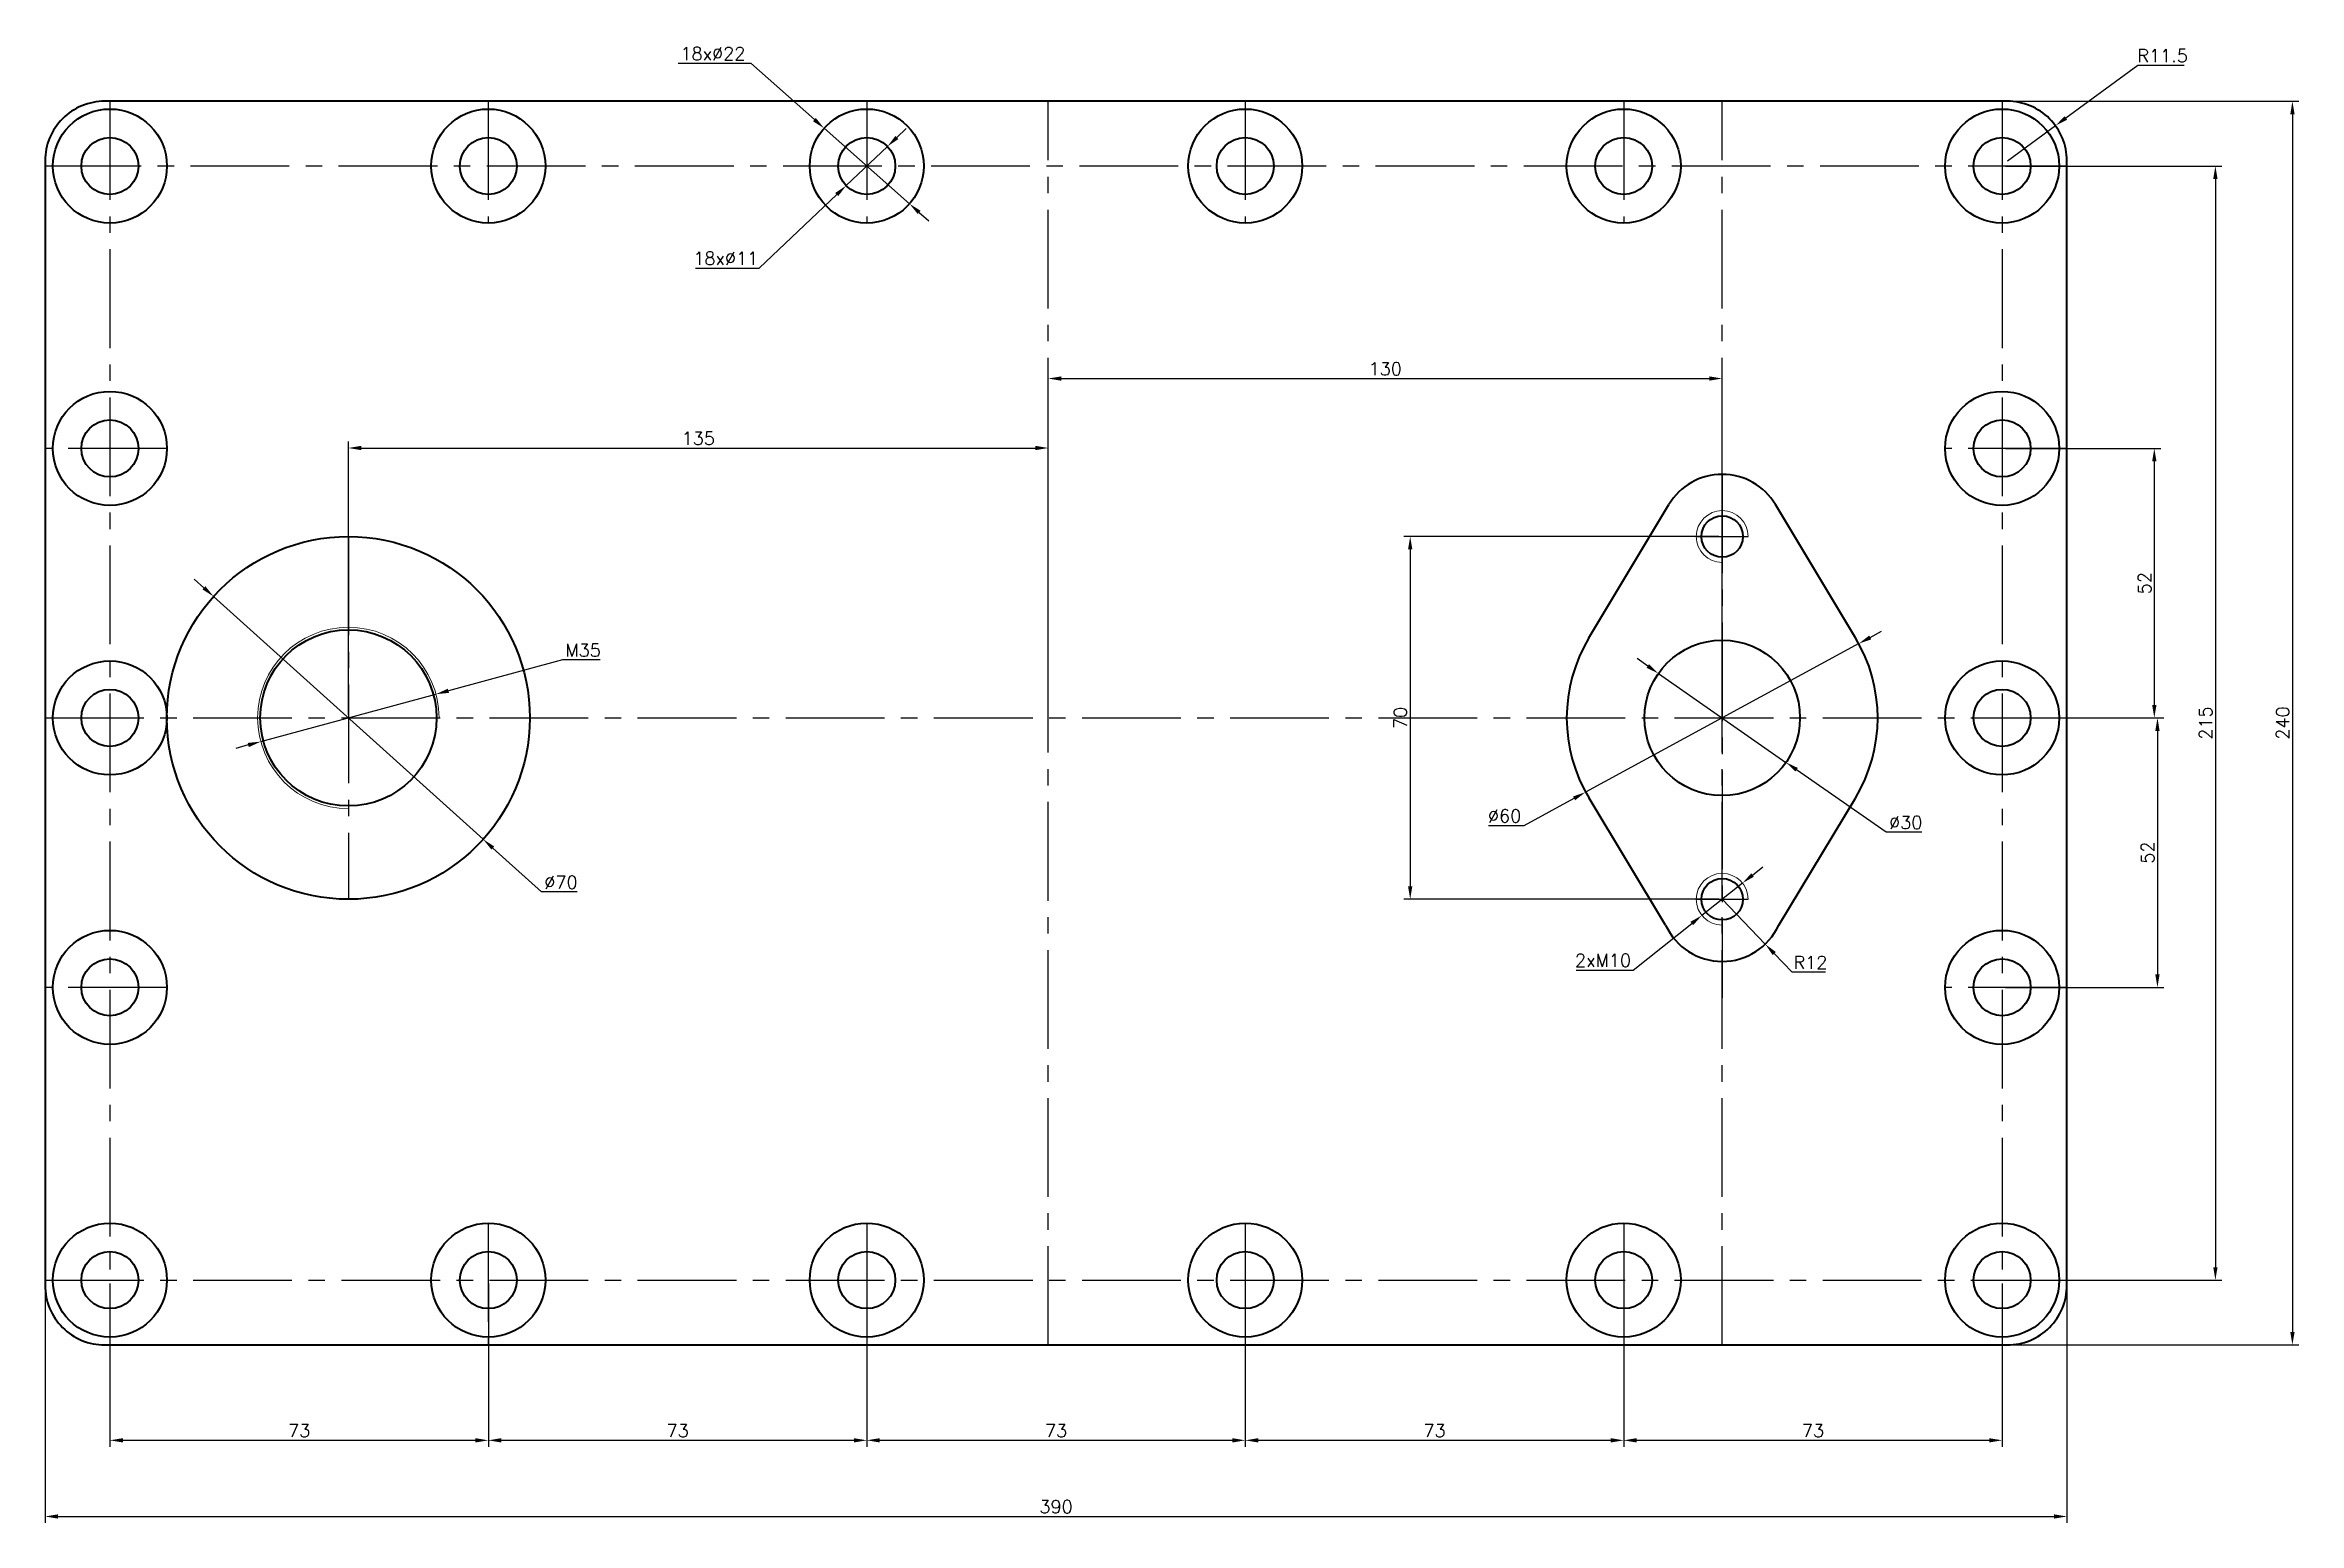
# Model space of a CAD drawing. Header units: millimetres. Extents: x 269 to 703, y 485 to 770.
import ezdxf

# ---------------------------------------------------------------- set-up
doc = ezdxf.new("R2010")
doc.units = ezdxf.units.MM
doc.linetypes.add('CENTER2', pattern=[28.575, 19.05, -3.175, 3.175, -3.175])
doc.layers.add('尺寸', color=5, linetype='Continuous')
doc.layers.add('点画线', color=3, linetype='CENTER2')
doc.layers.add('粗实线', color=7, linetype='Continuous', lineweight=40)
doc.layers.add('细实线', color=1, linetype='Continuous', lineweight=13)
doc.styles.get("Standard").update_dxf_attribs({"font": 'txt', "bigfont": 'gbcbig.shx'})
doc.dimstyles.new('1', dxfattribs={"dimtxt": 2.5, "dimasz": 2.5, "dimexe": 1.25, "dimexo": 0.625, "dimtad": 1, "dimdsep": 46, "dimtxsty": 'Standard', "dimcen": 2.5, "dimadec": 0, "dimazin": 0, "dimtfac": 1, "dimtmove": 0, "dimatfit": 3, "dimfxl": 0, "dimarcsym": 0})
doc.dimstyles.new('2', dxfattribs={"dimtxt": 2.5, "dimasz": 2.5, "dimexe": 1.25, "dimexo": 0.625, "dimtad": 1, "dimtoh": 1, "dimdsep": 46, "dimtxsty": 'Standard', "dimcen": 2.5, "dimadec": 0, "dimazin": 0, "dimtfac": 1, "dimtmove": 0, "dimatfit": 3, "dimfxl": 0, "dimarcsym": 0})

# ---------------------------------------------------------------- blocks, each defined once
blk = doc.blocks.new('*D1')
at = {"layer": 'Defpoints', "color": 0}
for p in [(462.24, 692.18), (327.24, 640.1), (462.24, 640.1)]:
    blk.add_point(p, dxfattribs=at)
at = {"layer": '尺寸', "color": 0, "lineweight": -2}
for p, q in [((327.24, 640.72), (327.24, 693.43)), ((329.74, 692.18), (459.74, 692.18)), ((462.24, 640.72), (462.24, 693.43))]:
    blk.add_line(p, q, dxfattribs=at)
at = {"layer": '尺寸', "color": 0}
for points in [[(329.74, 692.6), (329.74, 691.76), (327.24, 692.18)], [(459.74, 692.6), (459.74, 691.76), (462.24, 692.18)]]:
    blk.add_solid(points, dxfattribs=at)
at = {"layer": '尺寸', "color": 0, "insert": (394.74, 694.05), "char_height": 2.5, "attachment_point": 5}
blk.add_mtext('135', dxfattribs=at)
blk = doc.blocks.new('*D2')
at = {"layer": 'Defpoints', "color": 0}
for p in [(592.24, 705.59), (462.24, 640.1), (592.24, 640.1)]:
    blk.add_point(p, dxfattribs=at)
at = {"layer": '尺寸', "color": 0, "lineweight": -2}
for p, q in [((462.24, 640.72), (462.24, 706.84)), ((464.74, 705.59), (589.74, 705.59)), ((592.24, 640.72), (592.24, 706.84))]:
    blk.add_line(p, q, dxfattribs=at)
at = {"layer": '尺寸', "color": 0}
for points in [[(464.74, 706), (464.74, 705.17), (462.24, 705.59)], [(589.74, 706), (589.74, 705.17), (592.24, 705.59)]]:
    blk.add_solid(points, dxfattribs=at)
at = {"layer": '尺寸', "color": 0, "insert": (527.24, 707.46), "char_height": 2.5, "attachment_point": 5}
blk.add_mtext('130', dxfattribs=at)
blk = doc.blocks.new('*D3')
at = {"layer": 'Defpoints', "color": 0}
for p in [(646.24, 746.6), (646.24, 531.6), (687.37, 531.6)]:
    blk.add_point(p, dxfattribs=at)
at = {"layer": '尺寸', "color": 0, "lineweight": -2}
for p, q in [((646.86, 746.6), (688.62, 746.6)), ((687.37, 744.1), (687.37, 534.1)), ((646.86, 531.6), (688.62, 531.6))]:
    blk.add_line(p, q, dxfattribs=at)
at = {"layer": '尺寸', "color": 0}
for points in [[(686.96, 744.1), (687.79, 744.1), (687.37, 746.6)], [(686.96, 534.1), (687.79, 534.1), (687.37, 531.6)]]:
    blk.add_solid(points, dxfattribs=at)
at = {"layer": '尺寸', "color": 0, "insert": (685.5, 639.1), "char_height": 2.5, "attachment_point": 5, "rotation": 90}
blk.add_mtext('215', dxfattribs=at)
blk = doc.blocks.new('*D4')
at = {"layer": 'Defpoints', "color": 0}
for p in [(646.24, 759.1), (646.24, 519.1), (702.23, 519.1)]:
    blk.add_point(p, dxfattribs=at)
at = {"layer": '尺寸', "color": 0, "lineweight": -2}
for p, q in [((646.86, 759.1), (703.48, 759.1)), ((702.23, 756.6), (702.23, 521.6)), ((646.86, 519.1), (703.48, 519.1))]:
    blk.add_line(p, q, dxfattribs=at)
at = {"layer": '尺寸', "color": 0}
for points in [[(701.82, 756.6), (702.65, 756.6), (702.23, 759.1)], [(701.82, 521.6), (702.65, 521.6), (702.23, 519.1)]]:
    blk.add_solid(points, dxfattribs=at)
at = {"layer": '尺寸', "color": 0, "insert": (700.36, 639.1), "char_height": 2.5, "attachment_point": 5, "rotation": 90}
blk.add_mtext('240', dxfattribs=at)
blk = doc.blocks.new('*D5')
at = {"layer": 'Defpoints', "color": 0}
for p in [(281.24, 531.6), (354.24, 531.6), (354.24, 500.69)]:
    blk.add_point(p, dxfattribs=at)
at = {"layer": '尺寸', "color": 0, "lineweight": -2}
for p, q in [((281.24, 530.97), (281.24, 499.44)), ((354.24, 530.97), (354.24, 499.44)), ((283.74, 500.69), (351.74, 500.69))]:
    blk.add_line(p, q, dxfattribs=at)
at = {"layer": '尺寸', "color": 0}
for points in [[(283.74, 501.1), (283.74, 500.27), (281.24, 500.69)], [(351.74, 501.1), (351.74, 500.27), (354.24, 500.69)]]:
    blk.add_solid(points, dxfattribs=at)
at = {"layer": '尺寸', "color": 0, "insert": (317.74, 502.56), "char_height": 2.5, "attachment_point": 5}
blk.add_mtext('73', dxfattribs=at)
blk = doc.blocks.new('*D6')
at = {"layer": 'Defpoints', "color": 0}
for p in [(354.24, 531.6), (427.24, 531.6), (427.24, 500.69)]:
    blk.add_point(p, dxfattribs=at)
at = {"layer": '尺寸', "color": 0, "lineweight": -2}
for p, q in [((354.24, 530.97), (354.24, 499.44)), ((427.24, 530.97), (427.24, 499.44)), ((356.74, 500.69), (424.74, 500.69))]:
    blk.add_line(p, q, dxfattribs=at)
at = {"layer": '尺寸', "color": 0}
for points in [[(356.74, 501.1), (356.74, 500.27), (354.24, 500.69)], [(424.74, 501.1), (424.74, 500.27), (427.24, 500.69)]]:
    blk.add_solid(points, dxfattribs=at)
at = {"layer": '尺寸', "color": 0, "insert": (390.74, 502.56), "char_height": 2.5, "attachment_point": 5}
blk.add_mtext('73', dxfattribs=at)
blk = doc.blocks.new('*D7')
at = {"layer": 'Defpoints', "color": 0}
for p in [(427.24, 531.6), (500.24, 531.6), (500.24, 500.69)]:
    blk.add_point(p, dxfattribs=at)
at = {"layer": '尺寸', "color": 0, "lineweight": -2}
for p, q in [((427.24, 530.97), (427.24, 499.44)), ((500.24, 530.97), (500.24, 499.44)), ((429.74, 500.69), (497.74, 500.69))]:
    blk.add_line(p, q, dxfattribs=at)
at = {"layer": '尺寸', "color": 0}
for points in [[(429.74, 501.1), (429.74, 500.27), (427.24, 500.69)], [(497.74, 501.1), (497.74, 500.27), (500.24, 500.69)]]:
    blk.add_solid(points, dxfattribs=at)
at = {"layer": '尺寸', "color": 0, "insert": (463.74, 502.56), "char_height": 2.5, "attachment_point": 5}
blk.add_mtext('73', dxfattribs=at)
blk = doc.blocks.new('*D8')
at = {"layer": 'Defpoints', "color": 0}
for p in [(500.24, 531.6), (573.24, 531.6), (573.24, 500.69)]:
    blk.add_point(p, dxfattribs=at)
at = {"layer": '尺寸', "color": 0, "lineweight": -2}
for p, q in [((500.24, 530.97), (500.24, 499.44)), ((573.24, 530.97), (573.24, 499.44)), ((502.74, 500.69), (570.74, 500.69))]:
    blk.add_line(p, q, dxfattribs=at)
at = {"layer": '尺寸', "color": 0}
for points in [[(502.74, 501.1), (502.74, 500.27), (500.24, 500.69)], [(570.74, 501.1), (570.74, 500.27), (573.24, 500.69)]]:
    blk.add_solid(points, dxfattribs=at)
at = {"layer": '尺寸', "color": 0, "insert": (536.74, 502.56), "char_height": 2.5, "attachment_point": 5}
blk.add_mtext('73', dxfattribs=at)
blk = doc.blocks.new('*D9')
at = {"layer": 'Defpoints', "color": 0}
for p in [(573.24, 531.6), (646.24, 531.6), (646.24, 500.69)]:
    blk.add_point(p, dxfattribs=at)
at = {"layer": '尺寸', "color": 0, "lineweight": -2}
for p, q in [((573.24, 530.97), (573.24, 499.44)), ((646.24, 530.97), (646.24, 499.44)), ((575.74, 500.69), (643.74, 500.69))]:
    blk.add_line(p, q, dxfattribs=at)
at = {"layer": '尺寸', "color": 0}
for points in [[(575.74, 501.1), (575.74, 500.27), (573.24, 500.69)], [(643.74, 501.1), (643.74, 500.27), (646.24, 500.69)]]:
    blk.add_solid(points, dxfattribs=at)
at = {"layer": '尺寸', "color": 0, "insert": (609.74, 502.56), "char_height": 2.5, "attachment_point": 5}
blk.add_mtext('73', dxfattribs=at)
blk = doc.blocks.new('*D10')
at = {"layer": 'Defpoints', "color": 0}
for p in [(268.74, 531.6), (658.74, 531.6), (658.74, 485.99)]:
    blk.add_point(p, dxfattribs=at)
at = {"layer": '尺寸', "color": 0, "lineweight": -2}
for p, q in [((268.74, 530.97), (268.74, 484.74)), ((658.74, 530.97), (658.74, 484.74)), ((271.24, 485.99), (656.24, 485.99))]:
    blk.add_line(p, q, dxfattribs=at)
at = {"layer": '尺寸', "color": 0}
for points in [[(271.24, 486.41), (271.24, 485.58), (268.74, 485.99)], [(656.24, 486.41), (656.24, 485.58), (658.74, 485.99)]]:
    blk.add_solid(points, dxfattribs=at)
at = {"layer": '尺寸', "color": 0, "insert": (463.74, 487.87), "char_height": 2.5, "attachment_point": 5}
blk.add_mtext('390', dxfattribs=at)
blk = doc.blocks.new('*D11')
at = {"layer": 'Defpoints', "color": 0}
for p in [(646.24, 692.1), (646.24, 640.1), (675.59, 640.1)]:
    blk.add_point(p, dxfattribs=at)
at = {"layer": '尺寸', "color": 0, "lineweight": -2}
for p, q in [((646.86, 692.1), (676.84, 692.1)), ((675.59, 689.6), (675.59, 642.6)), ((646.86, 640.1), (676.84, 640.1))]:
    blk.add_line(p, q, dxfattribs=at)
at = {"layer": '尺寸', "color": 0}
for points in [[(675.17, 689.6), (676.01, 689.6), (675.59, 692.1)], [(675.17, 642.6), (676.01, 642.6), (675.59, 640.1)]]:
    blk.add_solid(points, dxfattribs=at)
at = {"layer": '尺寸', "color": 0, "insert": (673.71, 666.1), "char_height": 2.5, "attachment_point": 5, "rotation": 90}
blk.add_mtext('52', dxfattribs=at)
blk = doc.blocks.new('*D12')
at = {"layer": 'Defpoints', "color": 0}
for p in [(646.24, 640.1), (646.24, 588.1), (676.2, 588.1)]:
    blk.add_point(p, dxfattribs=at)
at = {"layer": '尺寸', "color": 0, "lineweight": -2}
for p, q in [((646.86, 640.1), (677.45, 640.1)), ((676.2, 637.6), (676.2, 590.6)), ((646.86, 588.1), (677.45, 588.1))]:
    blk.add_line(p, q, dxfattribs=at)
at = {"layer": '尺寸', "color": 0}
for points in [[(675.78, 637.6), (676.61, 637.6), (676.2, 640.1)], [(675.78, 590.6), (676.61, 590.6), (676.2, 588.1)]]:
    blk.add_solid(points, dxfattribs=at)
at = {"layer": '尺寸', "color": 0, "insert": (674.32, 614.1), "char_height": 2.5, "attachment_point": 5, "rotation": 90}
blk.add_mtext('52', dxfattribs=at)
blk = doc.blocks.new('*D13')
at = {"layer": 'Defpoints', "color": 0}
for p in [(301.24, 663.53), (353.24, 616.67)]:
    blk.add_point(p, dxfattribs=at)
at = {"layer": '尺寸', "color": 0, "lineweight": -2}
for p, q in [((299.38, 665.2), (297.52, 666.88)), ((301.24, 663.53), (353.24, 616.67)), ((364.5, 606.51), (355.09, 614.99)), ((371.38, 606.51), (364.5, 606.51))]:
    blk.add_line(p, q, dxfattribs=at)
at = {"layer": '尺寸', "color": 0}
for points in [[(299.66, 665.51), (299.1, 664.89), (301.24, 663.53)], [(355.37, 615.3), (354.82, 614.69), (353.24, 616.67)]]:
    blk.add_solid(points, dxfattribs=at)
at = {"layer": '尺寸', "color": 0, "insert": (368.25, 608.39), "char_height": 2.5, "attachment_point": 5}
blk.add_mtext('∅70', dxfattribs=at)
blk = doc.blocks.new('*D14')
at = {"layer": 'Defpoints', "color": 0}
for p in [(618.59, 654.43), (565.88, 625.77)]:
    blk.add_point(p, dxfattribs=at)
at = {"layer": '尺寸', "color": 0, "lineweight": -2}
for p, q in [((620.79, 655.62), (622.99, 656.81)), ((618.59, 654.43), (565.88, 625.77)), ((554.01, 619.32), (563.68, 624.58)), ((547.14, 619.32), (554.01, 619.32))]:
    blk.add_line(p, q, dxfattribs=at)
at = {"layer": '尺寸', "color": 0}
for points in [[(620.59, 655.99), (620.99, 655.25), (618.59, 654.43)], [(563.48, 624.94), (563.88, 624.21), (565.88, 625.77)]]:
    blk.add_solid(points, dxfattribs=at)
at = {"layer": '尺寸', "color": 0, "insert": (550.26, 621.19), "char_height": 2.5, "attachment_point": 5}
blk.add_mtext('∅60', dxfattribs=at)
blk = doc.blocks.new('*D15')
at = {"layer": 'Defpoints', "color": 0}
for p in [(579.93, 648.67), (604.54, 631.52)]:
    blk.add_point(p, dxfattribs=at)
at = {"layer": '尺寸', "color": 0, "lineweight": -2}
for p, q in [((577.88, 650.1), (575.83, 651.53)), ((579.93, 648.67), (604.54, 631.52)), ((623.89, 618.04), (606.59, 630.09)), ((630.77, 618.04), (623.89, 618.04))]:
    blk.add_line(p, q, dxfattribs=at)
at = {"layer": '尺寸', "color": 0}
for points in [[(578.12, 650.45), (577.64, 649.76), (579.93, 648.67)], [(606.83, 630.44), (606.36, 629.75), (604.54, 631.52)]]:
    blk.add_solid(points, dxfattribs=at)
at = {"layer": '尺寸', "color": 0, "insert": (627.64, 619.91), "char_height": 2.5, "attachment_point": 5}
blk.add_mtext('∅30', dxfattribs=at)
blk = doc.blocks.new('*D16')
at = {"layer": 'Defpoints', "color": 0}
for p in [(592.24, 605.1), (600.54, 596.44)]:
    blk.add_point(p, dxfattribs=at)
at = {"layer": '尺寸', "color": 0, "lineweight": -2}
for p, q in [((592.24, 605.1), (600.54, 596.44)), ((605.73, 591.02), (602.27, 594.63)), ((612.19, 591.02), (605.73, 591.02))]:
    blk.add_line(p, q, dxfattribs=at)
at = {"layer": '尺寸', "color": 0}
blk.add_solid([(602.57, 594.92), (601.97, 594.34), (600.54, 596.44)], dxfattribs=at)
at = {"layer": '尺寸', "color": 0, "insert": (609.27, 592.9), "char_height": 2.5, "attachment_point": 5}
blk.add_mtext('R12', dxfattribs=at)
blk = doc.blocks.new('*D17')
at = {"layer": 'Defpoints', "color": 0}
for p in [(592.24, 675.1), (532.06, 605.1), (592.24, 605.1)]:
    blk.add_point(p, dxfattribs=at)
at = {"layer": '尺寸', "color": 0, "lineweight": -2}
for p, q in [((591.61, 675.1), (530.81, 675.1)), ((532.06, 672.6), (532.06, 607.6)), ((591.61, 605.1), (530.81, 605.1))]:
    blk.add_line(p, q, dxfattribs=at)
at = {"layer": '尺寸', "color": 0}
for points in [[(531.64, 672.6), (532.47, 672.6), (532.06, 675.1)], [(531.64, 607.6), (532.47, 607.6), (532.06, 605.1)]]:
    blk.add_solid(points, dxfattribs=at)
at = {"layer": '尺寸', "color": 0, "insert": (530.18, 640.1), "char_height": 2.5, "attachment_point": 5, "rotation": 90}
blk.add_mtext('70', dxfattribs=at)
blk = doc.blocks.new('*D19')
at = {"layer": 'Defpoints', "color": 0}
for p in [(656.52, 754.39), (647.24, 747.6)]:
    blk.add_point(p, dxfattribs=at)
at = {"layer": '尺寸', "color": 0, "lineweight": -2}
for p, q in [((672.41, 766.01), (658.54, 755.86)), ((681.37, 766.01), (672.41, 766.01)), ((647.24, 747.6), (656.52, 754.39))]:
    blk.add_line(p, q, dxfattribs=at)
at = {"layer": '尺寸', "color": 0}
blk.add_solid([(658.29, 756.2), (658.78, 755.53), (656.52, 754.39)], dxfattribs=at)
at = {"layer": '尺寸', "color": 0, "insert": (677.2, 767.89), "char_height": 2.5, "attachment_point": 5}
blk.add_mtext('R11.5', dxfattribs=at)
blk = doc.blocks.new('*D20')
at = {"layer": 'Defpoints', "color": 0}
for p in [(431.23, 750.38), (423.25, 742.81)]:
    blk.add_point(p, dxfattribs=at)
at = {"layer": '尺寸', "color": 0, "lineweight": -2}
for p, q in [((433.04, 752.11), (434.85, 753.83)), ((431.23, 750.38), (423.25, 742.81)), ((406.5, 726.91), (421.43, 741.09)), ((394.21, 726.91), (406.5, 726.91))]:
    blk.add_line(p, q, dxfattribs=at)
at = {"layer": '尺寸', "color": 0}
for points in [[(432.75, 752.41), (433.33, 751.8), (431.23, 750.38)], [(421.15, 741.39), (421.72, 740.79), (423.25, 742.81)]]:
    blk.add_solid(points, dxfattribs=at)
at = {"layer": '尺寸', "color": 0, "insert": (400.04, 728.79), "char_height": 2.5, "attachment_point": 5}
blk.add_mtext('18x∅11', dxfattribs=at)
blk = doc.blocks.new('*D21')
at = {"layer": 'Defpoints', "color": 0}
for p in [(419, 753.89), (435.47, 739.31)]:
    blk.add_point(p, dxfattribs=at)
at = {"layer": '尺寸', "color": 0, "lineweight": -2}
for p, q in [((390.88, 766.43), (404.84, 766.43)), ((404.84, 766.43), (417.13, 755.55)), ((435.47, 739.31), (419, 753.89)), ((437.34, 737.65), (439.22, 735.99))]:
    blk.add_line(p, q, dxfattribs=at)
at = {"layer": '尺寸', "color": 0}
for points in [[(417.41, 755.86), (416.85, 755.24), (419, 753.89)], [(437.62, 737.96), (437.07, 737.34), (435.47, 739.31)]]:
    blk.add_solid(points, dxfattribs=at)
at = {"layer": '尺寸', "color": 0, "insert": (397.55, 768.3), "char_height": 2.5, "attachment_point": 5}
blk.add_mtext('18x∅22', dxfattribs=at)
blk = doc.blocks.new('*D22')
at = {"layer": 'Defpoints', "color": 0}
for p in [(344.13, 644.68), (310.35, 635.52)]:
    blk.add_point(p, dxfattribs=at)
at = {"layer": '尺寸', "color": 0, "lineweight": -2}
for p, q in [((368.54, 651.29), (346.54, 645.33)), ((375.83, 651.29), (368.54, 651.29)), ((310.35, 635.52), (344.13, 644.68)), ((307.93, 634.87), (305.52, 634.21))]:
    blk.add_line(p, q, dxfattribs=at)
at = {"layer": '尺寸', "color": 0}
for points in [[(346.43, 645.73), (346.65, 644.93), (344.13, 644.68)], [(307.82, 635.27), (308.04, 634.46), (310.35, 635.52)]]:
    blk.add_solid(points, dxfattribs=at)
at = {"layer": '尺寸', "color": 0, "insert": (372.5, 653.17), "char_height": 2.5, "attachment_point": 5}
blk.add_mtext('M35', dxfattribs=at)
blk = doc.blocks.new('*D23')
at = {"layer": 'Defpoints', "color": 0}
for p in [(596.15, 608.22), (588.33, 601.98)]:
    blk.add_point(p, dxfattribs=at)
at = {"layer": '尺寸', "color": 0, "lineweight": -2}
for p, q in [((598.1, 609.77), (600.06, 611.33)), ((596.15, 608.22), (588.33, 601.98)), ((575.09, 591.43), (586.37, 600.42)), ((564.04, 591.43), (575.09, 591.43))]:
    blk.add_line(p, q, dxfattribs=at)
at = {"layer": '尺寸', "color": 0}
for points in [[(597.84, 610.1), (598.36, 609.45), (596.15, 608.22)], [(586.11, 600.75), (586.63, 600.1), (588.33, 601.98)]]:
    blk.add_solid(points, dxfattribs=at)
at = {"layer": '尺寸', "color": 0, "insert": (569.25, 593.3), "char_height": 2.5, "attachment_point": 5}
blk.add_mtext('2xM10', dxfattribs=at)

msp = doc.modelspace()

# ---------------------------------------------------------------- linework, layer by layer
at = {"layer": '点画线'}
for p, q in [((281.237, 759.099), (281.237, 519.099)), ((354.237, 759.099), (354.237, 735.599)), ((427.237, 759.099), (427.237, 735.599)), ((462.237, 519.099), (462.237, 759.099)), ((500.237, 759.099), (500.237, 735.599)), ((573.237, 759.099), (573.237, 735.599)), ((592.237, 519.099), (592.237, 759.099)), ((646.237, 759.099), (646.237, 519.099)), ((658.737, 746.599), (268.737, 746.599)), ((292.237, 692.099), (268.737, 692.099)), ((658.737, 692.099), (635.237, 692.099)), ((592.237, 687.099), (592.237, 586.099)), ((327.237, 675.099), (327.237, 605.099)), ((587.237, 675.099), (597.237, 675.099)), ((268.737, 640.099), (658.737, 640.099)), ((587.237, 605.099), (597.237, 605.099)), ((292.237, 588.099), (268.737, 588.099)), ((658.737, 588.099), (635.237, 588.099)), ((354.237, 542.599), (354.237, 519.099)), ((427.237, 542.599), (427.237, 519.099)), ((500.237, 542.599), (500.237, 519.099)), ((573.237, 542.599), (573.237, 519.099)), ((268.737, 531.599), (658.737, 531.599))]:
    msp.add_line(p, q, dxfattribs=at)
at = {"layer": '粗实线'}
for p, q in [((566.529, 655.562), (581.945, 681.27)), ((617.94, 655.569), (602.528, 681.27)), ((581.334, 600.086), (566.547, 624.606)), ((603.135, 600.076), (617.927, 624.607))]:
    msp.add_line(p, q, dxfattribs=at)
msp.add_lwpolyline([(647.237, 759.099), (280.237, 759.099, 0.4142136), (268.737, 747.599), (268.737, 530.599, 0.4142136), (280.237, 519.099), (647.237, 519.099, 0.4142136), (658.737, 530.599), (658.737, 747.599, 0.4142136)], format="xyb", close=True, dxfattribs=at)
for centre, radius in [((281.237, 746.599), 11), ((354.237, 746.599), 11), ((427.237, 746.599), 11), ((500.237, 746.599), 11), ((573.237, 746.599), 11), ((646.237, 746.599), 11), ((281.237, 746.599), 5.5), ((354.237, 746.599), 5.5), ((427.237, 746.599), 5.5), ((500.237, 746.599), 5.5), ((573.237, 746.599), 5.5), ((646.237, 746.599), 5.5), ((281.237, 692.099), 11), ((646.237, 692.099), 11), ((281.237, 692.099), 5.5), ((646.237, 692.099), 5.5), ((592.237, 675.099), 4), ((327.237, 640.099), 35), ((327.237, 640.099), 17), ((592.237, 640.099), 15), ((281.237, 640.099), 11), ((646.237, 640.099), 11), ((281.237, 640.099), 5.5), ((646.237, 640.099), 5.5), ((592.237, 605.099), 4), ((281.237, 588.099), 11), ((646.237, 588.099), 11), ((281.237, 588.099), 5.5), ((646.237, 588.099), 5.5), ((281.237, 531.599), 11), ((354.237, 531.599), 11), ((427.237, 531.599), 11), ((500.237, 531.599), 11), ((573.237, 531.599), 11), ((646.237, 531.599), 11), ((281.237, 531.599), 5.5), ((354.237, 531.599), 5.5), ((427.237, 531.599), 5.5), ((500.237, 531.599), 5.5), ((573.237, 531.599), 5.5), ((646.237, 531.599), 5.5)]:
    msp.add_circle(centre, radius, dxfattribs=at)
for centre, radius, start, end in [((592.237, 675.099), 12, 30.94965, 149.05033), ((592.237, 640.099), 30, 148.97205, 211.09267), ((592.237, 640.099), 30, 328.90986, 31.04271), ((592.237, 605.099), 12, 204.69061, 335.25495)]:
    msp.add_arc(centre, radius, start, end, dxfattribs=at)
at = {"layer": '细实线'}
for centre, radius in [((592.237, 675.099), 5), ((327.237, 640.099), 17.5), ((592.237, 605.099), 5)]:
    msp.add_arc(centre, radius, 0, 270, dxfattribs=at)

# ---------------------------------------------------------------- dimensions: what is measured, and where the dimension line sits
at = {"layer": '尺寸'}
for p1, p2, text, picture, middle in [((435.472, 739.307), (419.001, 753.89), '18x<>', '*D21', (397.551, 766.426)), ((431.226, 750.385), (423.247, 742.812), '18x<>', '*D20', (400.039, 726.913)), ((310.346, 635.521), (344.127, 644.676), 'M35', '*D22', (372.495, 651.292)), ((596.146, 608.215), (588.327, 601.982), '2xM10', '*D23', (569.253, 591.426))]:
    dim = msp.add_diameter_dim_2p(p1=p1, p2=p2, text=text, dimstyle='2', dxfattribs=at)
    dim.commit()
    dim.dimension.update_dxf_attribs({"geometry": picture, "text_midpoint": middle, "dimtype": 163})
dim = msp.add_radius_dim(center=(647.237, 747.599), mpoint=(656.519, 754.387), dimstyle='2', dxfattribs=at)
dim.commit()
dim.dimension.update_dxf_attribs({"geometry": '*D19', "text_midpoint": (677.205, 766.012), "dimtype": 164})
for base, p1, p2, dimstyle, picture, middle in [((702.235, 519.099), (646.237, 759.099), (646.237, 519.099), '1', '*D4', (700.36, 639.099)), ((687.373, 531.599), (646.237, 746.599), (646.237, 531.599), '1', '*D3', (685.498, 639.099)), ((675.589, 640.099), (646.237, 692.099), (646.237, 640.099), '1', '*D11', (673.714, 666.099)), ((532.057, 605.099), (592.237, 675.099), (592.237, 605.099), '2', '*D17', (530.182, 640.099)), ((676.195, 588.099), (646.237, 640.099), (646.237, 588.099), '1', '*D12', (674.32, 614.099))]:
    dim = msp.add_linear_dim(base=base, p1=p1, p2=p2, angle=90, dimstyle=dimstyle, dxfattribs=at)
    dim.commit()
    dim.dimension.update_dxf_attribs({"geometry": picture, "text_midpoint": middle})
for base, p1, p2, picture, middle in [((592.237, 705.587), (462.237, 640.099), (592.237, 640.099), '*D2', (527.237, 707.462)), ((462.237, 692.179), (327.237, 640.099), (462.237, 640.099), '*D1', (394.737, 694.054)), ((658.737, 485.994), (268.737, 531.599), (658.737, 531.599), '*D10', (463.737, 487.869)), ((354.237, 500.687), (281.237, 531.599), (354.237, 531.599), '*D5', (317.737, 502.562)), ((427.237, 500.687), (354.237, 531.599), (427.237, 531.599), '*D6', (390.737, 502.562)), ((500.237, 500.687), (427.237, 531.599), (500.237, 531.599), '*D7', (463.737, 502.562)), ((573.237, 500.687), (500.237, 531.599), (573.237, 531.599), '*D8', (536.737, 502.562)), ((646.237, 500.687), (573.237, 531.599), (646.237, 531.599), '*D9', (609.737, 502.562))]:
    dim = msp.add_linear_dim(base=base, p1=p1, p2=p2, dimstyle='1', dxfattribs=at)
    dim.commit()
    dim.dimension.update_dxf_attribs({"geometry": picture, "text_midpoint": middle})
for p1, p2, picture, middle in [((301.236, 663.529), (353.237, 616.669), '*D13', (368.255, 606.515)), ((618.594, 654.427), (565.879, 625.77), '*D14', (550.262, 619.319)), ((579.93, 648.674), (604.543, 631.523), '*D15', (627.645, 618.038))]:
    dim = msp.add_diameter_dim_2p(p1=p1, p2=p2, dimstyle='2', dxfattribs=at)
    dim.commit()
    dim.dimension.update_dxf_attribs({"geometry": picture, "text_midpoint": middle, "dimtype": 163})
dim = msp.add_radius_dim(center=(592.237, 605.099), mpoint=(600.541, 596.436), dimstyle='2', dxfattribs=at)
dim.commit()
dim.dimension.update_dxf_attribs({"geometry": '*D16', "text_midpoint": (609.273, 592.897)})

doc.saveas('drawing.dxf')
